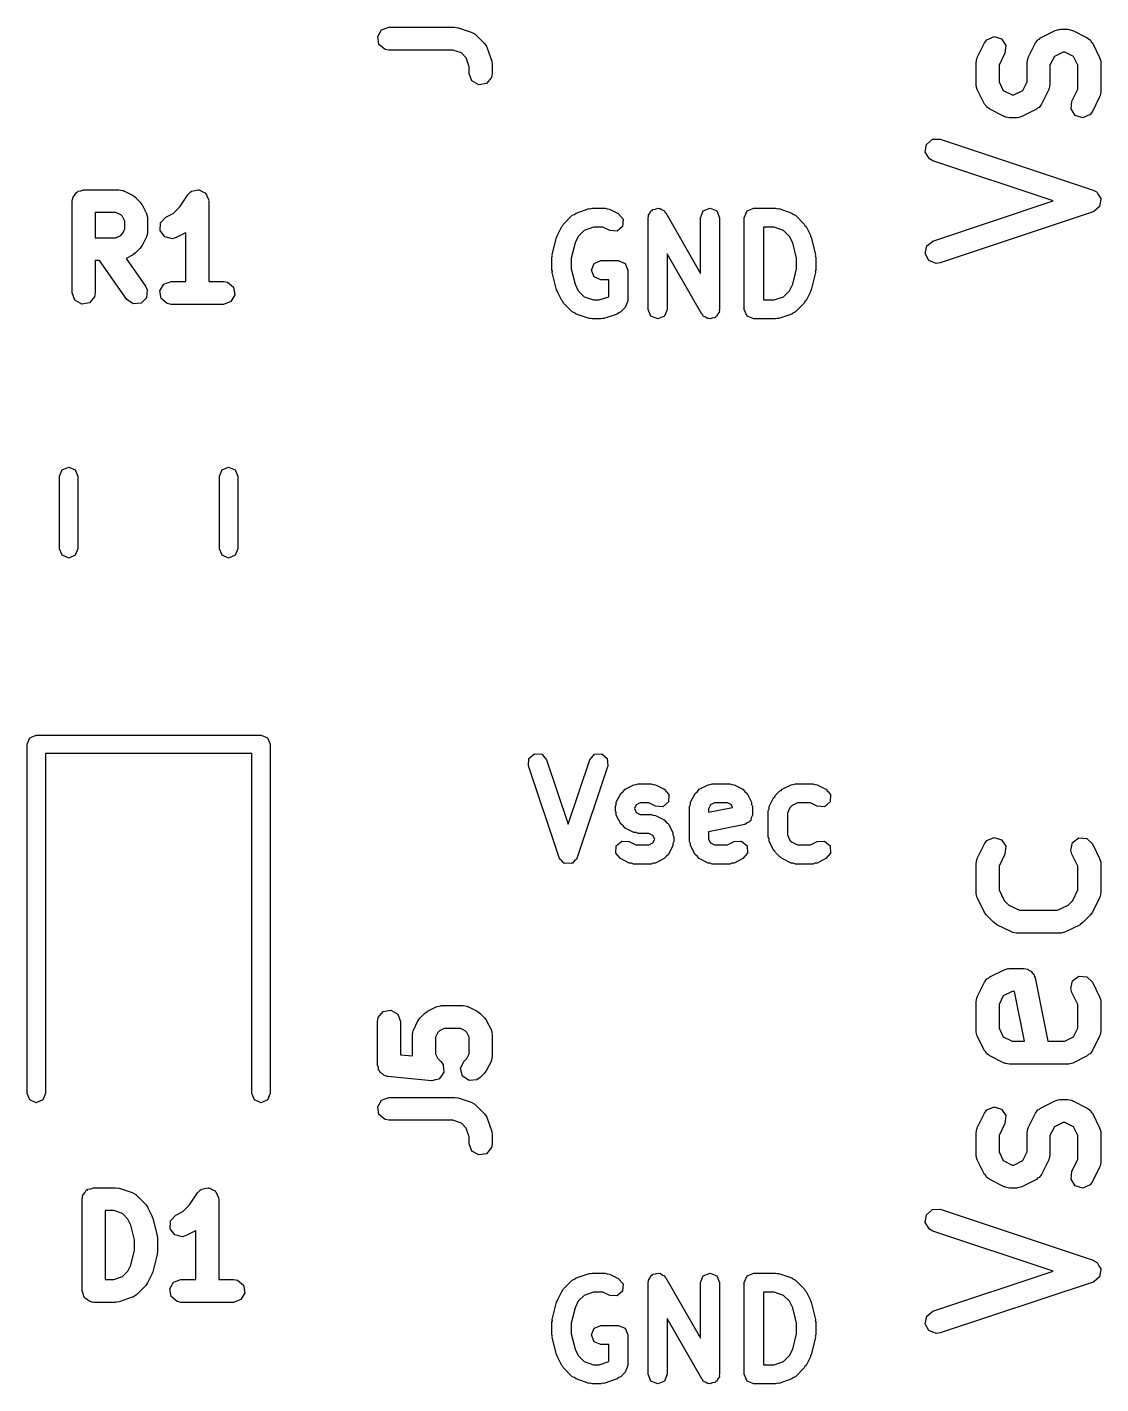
# Model space of a CAD drawing. Extents: x 83.3 to 116.7, y -116.6 to -83.3.
# Drawn here: x 109.7 to 116.73, y -102 to -93.12 of the extents above; entities that cross this region are included whole.
import ezdxf

# ---------------------------------------------------------------- set-up
doc = ezdxf.new("R2010")
doc.units = 0
doc.layers.add('BLACK', color=7, linetype='CONTINUOUS')

msp = doc.modelspace()

# ---------------------------------------------------------------- linework, layer by layer
at = {"layer": 'BLACK', "linetype": 'CONTINUOUS'}
for p, q in [((111.998, -93.187), (112.023, -93.1425)), ((112.023, -93.1425), (112.071, -93.125)), ((112.071, -93.125), (112.5, -93.125)), ((112.5, -93.125), (112.522, -93.1289)), ((112.522, -93.1289), (112.524, -93.1288)), ((112.524, -93.1288), (112.609, -93.1574)), ((112.609, -93.1574), (112.632, -93.1698)), ((112.632, -93.1698), (112.635, -93.1736)), ((112.635, -93.1736), (112.639, -93.1755)), ((112.639, -93.1755), (112.696, -93.2327)), ((116.333, -93.1948), (116.428, -93.1472)), ((116.428, -93.1472), (116.453, -93.1398)), ((116.453, -93.1398), (116.458, -93.1408)), ((116.458, -93.1408), (116.462, -93.1393)), ((116.462, -93.1393), (116.51, -93.1393)), ((116.51, -93.1393), (116.535, -93.1438)), ((116.535, -93.1438), (116.539, -93.1467)), ((116.539, -93.1467), (116.543, -93.1472)), ((116.543, -93.1472), (116.638, -93.1948)), ((112.006, -93.2375), (111.998, -93.187)), ((112.046, -93.2705), (112.006, -93.2375)), ((112.696, -93.2327), (112.711, -93.254)), ((112.711, -93.254), (112.711, -93.2585)), ((112.711, -93.2585), (112.714, -93.262)), ((112.714, -93.262), (112.743, -93.3477)), ((115.919, -93.3236), (115.966, -93.2284)), ((115.966, -93.2284), (115.982, -93.2074)), ((115.982, -93.2074), (116.029, -93.187)), ((116.029, -93.187), (116.078, -93.2017)), ((116.078, -93.2017), (116.106, -93.2445)), ((116.106, -93.2445), (116.1, -93.2954)), ((116.252, -93.3236), (116.3, -93.2284)), ((116.3, -93.2284), (116.315, -93.2074)), ((116.315, -93.2074), (116.325, -93.203)), ((116.325, -93.203), (116.333, -93.1948)), ((116.638, -93.1948), (116.659, -93.2103)), ((116.659, -93.2103), (116.664, -93.2206)), ((116.664, -93.2206), (116.672, -93.2284)), ((116.672, -93.2284), (116.719, -93.3236)), ((112.071, -93.275), (112.046, -93.2705)), ((112.488, -93.275), (112.071, -93.275)), ((112.545, -93.2941), (112.488, -93.275)), ((112.577, -93.3262), (112.545, -93.2941)), ((112.596, -93.3836), (112.577, -93.3262)), ((112.743, -93.3477), (112.746, -93.3699)), ((115.911, -93.3571), (115.915, -93.3315)), ((115.915, -93.3315), (115.918, -93.3281)), ((115.918, -93.3281), (115.919, -93.3236)), ((116.1, -93.2954), (116.061, -93.3748)), ((116.244, -93.3571), (116.249, -93.3315)), ((116.249, -93.3315), (116.251, -93.3281)), ((116.251, -93.3281), (116.252, -93.3236)), ((116.423, -93.3178), (116.394, -93.3748)), ((116.48, -93.2893), (116.423, -93.3178)), ((116.492, -93.2893), (116.48, -93.2893)), ((116.549, -93.3178), (116.492, -93.2893)), ((116.577, -93.3748), (116.549, -93.3178)), ((116.719, -93.3236), (116.727, -93.3486)), ((116.727, -93.3486), (116.726, -93.3529)), ((116.726, -93.3529), (116.727, -93.3571)), ((112.596, -93.4286), (112.596, -93.3836)), ((112.614, -93.4768), (112.596, -93.4286)), ((112.746, -93.4286), (112.742, -93.4542)), ((112.746, -93.3699), (112.746, -93.3714)), ((112.746, -93.3714), (112.746, -93.4286)), ((115.911, -93.5), (115.911, -93.3571)), ((116.061, -93.3748), (116.061, -93.4823)), ((116.244, -93.4823), (116.244, -93.3571)), ((116.394, -93.3748), (116.394, -93.5)), ((116.577, -93.5299), (116.577, -93.3748)), ((116.727, -93.3571), (116.727, -93.5476)), ((112.658, -93.5024), (112.614, -93.4768)), ((112.709, -93.4935), (112.658, -93.5024)), ((112.742, -93.4542), (112.709, -93.4935)), ((115.912, -93.5042), (115.911, -93.5)), ((115.911, -93.5086), (115.912, -93.5042)), ((115.919, -93.5335), (115.911, -93.5086)), ((116.061, -93.4823), (116.089, -93.5393)), ((116.216, -93.5393), (116.244, -93.4823)), ((116.387, -93.5291), (116.386, -93.5335)), ((116.39, -93.5257), (116.387, -93.5291)), ((116.394, -93.5), (116.39, -93.5257)), ((116.538, -93.6093), (116.577, -93.5299)), ((115.966, -93.6288), (115.919, -93.5335)), ((116.089, -93.5393), (116.146, -93.5679)), ((116.146, -93.5679), (116.158, -93.5679)), ((116.158, -93.5679), (116.216, -93.5393)), ((116.386, -93.5335), (116.339, -93.6288)), ((116.532, -93.6603), (116.538, -93.6093)), ((116.719, -93.5812), (116.672, -93.6764)), ((116.72, -93.5767), (116.719, -93.5812)), ((116.723, -93.5733), (116.72, -93.5767)), ((116.727, -93.5476), (116.723, -93.5733)), ((115.974, -93.6365), (115.966, -93.6288)), ((115.979, -93.6468), (115.974, -93.6365)), ((116, -93.6623), (115.979, -93.6468)), ((116.095, -93.7099), (116, -93.6623)), ((116.305, -93.6623), (116.21, -93.7099)), ((116.313, -93.6542), (116.305, -93.6623)), ((116.323, -93.6497), (116.313, -93.6542)), ((116.339, -93.6288), (116.323, -93.6497)), ((116.56, -93.7031), (116.532, -93.6603)), ((116.609, -93.7177), (116.56, -93.7031)), ((116.656, -93.6973), (116.609, -93.7177)), ((116.672, -93.6764), (116.656, -93.6973)), ((116.099, -93.7105), (116.095, -93.7099)), ((116.103, -93.7133), (116.099, -93.7105)), ((116.129, -93.7179), (116.103, -93.7133)), ((116.176, -93.7179), (116.129, -93.7179)), ((116.18, -93.7163), (116.176, -93.7179)), ((116.185, -93.7174), (116.18, -93.7163)), ((116.21, -93.7099), (116.185, -93.7174)), ((115.586, -93.8929), (115.625, -93.8588)), ((115.625, -93.8588), (115.676, -93.8574)), ((115.676, -93.8574), (116.676, -94.1908)), ((115.579, -93.9436), (115.586, -93.8929)), ((115.606, -93.9873), (115.579, -93.9436)), ((115.629, -93.9997), (115.606, -93.9873)), ((116.415, -94.2619), (115.629, -93.9997)), ((110.003, -94.2472), (110.005, -94.2374)), ((110.005, -94.2374), (110.017, -94.2225)), ((110.017, -94.2225), (110.027, -94.2056)), ((110.027, -94.2056), (110.034, -94.2033)), ((110.034, -94.2033), (110.038, -94.1981)), ((110.038, -94.1981), (110.057, -94.1947)), ((110.057, -94.1947), (110.075, -94.1881)), ((110.075, -94.1881), (110.304, -94.1881)), ((110.304, -94.1881), (110.33, -94.1926)), ((110.33, -94.1926), (110.333, -94.1955)), ((110.333, -94.1955), (110.337, -94.196)), ((110.337, -94.196), (110.395, -94.2246)), ((110.395, -94.2246), (110.413, -94.2379)), ((110.413, -94.2379), (110.414, -94.2386)), ((110.414, -94.2386), (110.443, -94.2672)), ((110.703, -94.301), (110.756, -94.2215)), ((110.756, -94.2215), (110.774, -94.2026)), ((110.774, -94.2026), (110.778, -94.2014)), ((110.778, -94.2014), (110.781, -94.1981)), ((110.781, -94.1981), (110.802, -94.1943)), ((110.802, -94.1943), (110.823, -94.1882)), ((110.823, -94.1882), (110.827, -94.19)), ((110.827, -94.19), (110.831, -94.1892)), ((110.831, -94.1892), (110.85, -94.2001)), ((110.85, -94.2001), (110.87, -94.2088)), ((110.87, -94.2088), (110.872, -94.2127)), ((110.872, -94.2127), (110.876, -94.2149)), ((110.876, -94.2149), (110.883, -94.2353)), ((110.883, -94.2353), (110.893, -94.2548)), ((116.676, -94.1908), (116.699, -94.2032)), ((116.699, -94.2032), (116.7, -94.205)), ((116.7, -94.205), (116.702, -94.2058)), ((116.702, -94.2058), (116.713, -94.2267)), ((116.713, -94.2267), (116.726, -94.2469)), ((110, -94.2631), (110.002, -94.2533)), ((110, -94.8631), (110, -94.2631)), ((110.001, -94.25), (110.003, -94.2472)), ((110.002, -94.2533), (110.001, -94.25)), ((110.443, -94.2672), (110.456, -94.2855)), ((110.456, -94.2855), (110.457, -94.2867)), ((110.457, -94.2867), (110.485, -94.3438)), ((110.66, -94.3443), (110.703, -94.301)), ((110.893, -94.2548), (110.892, -94.259)), ((110.892, -94.259), (110.893, -94.2631)), ((110.893, -94.2631), (110.893, -94.7881)), ((113.295, -94.3407), (113.38, -94.3121)), ((113.38, -94.3121), (113.39, -94.3129)), ((113.39, -94.3129), (113.4, -94.3089)), ((113.4, -94.3089), (113.486, -94.3089)), ((113.486, -94.3089), (113.499, -94.3145)), ((113.499, -94.3145), (113.514, -94.3155)), ((113.514, -94.3155), (113.571, -94.3441)), ((113.778, -94.3422), (113.784, -94.3272)), ((113.784, -94.3272), (113.792, -94.3239)), ((113.792, -94.3239), (113.798, -94.3172)), ((113.798, -94.3172), (113.814, -94.3151)), ((113.814, -94.3151), (113.829, -94.3089)), ((113.829, -94.3089), (113.837, -94.3122)), ((113.837, -94.3122), (113.845, -94.3111)), ((113.845, -94.3111), (113.858, -94.321)), ((113.858, -94.321), (113.873, -94.3272)), ((113.873, -94.3272), (113.876, -94.3352)), ((114.109, -94.3714), (114.127, -94.3272)), ((114.127, -94.3272), (114.171, -94.3089)), ((114.171, -94.3089), (114.216, -94.3272)), ((114.216, -94.3272), (114.234, -94.3714)), ((114.395, -94.3714), (114.413, -94.3272)), ((114.413, -94.3272), (114.457, -94.3089)), ((114.457, -94.3089), (114.6, -94.3089)), ((114.6, -94.3089), (114.61, -94.3129)), ((114.61, -94.3129), (114.62, -94.3121)), ((114.62, -94.3121), (114.705, -94.3407)), ((115.629, -94.5241), (116.415, -94.2619)), ((116.698, -94.3159), (116.68, -94.3317)), ((116.716, -94.3012), (116.698, -94.3159)), ((116.717, -94.299), (116.716, -94.3012)), ((116.718, -94.2976), (116.717, -94.299)), ((116.722, -94.2742), (116.718, -94.2976)), ((116.727, -94.2509), (116.722, -94.2742)), ((116.726, -94.2469), (116.726, -94.249)), ((116.726, -94.249), (116.727, -94.2509)), ((110.15, -94.3381), (110.15, -94.5023)), ((110.286, -94.3381), (110.15, -94.3381)), ((110.317, -94.3533), (110.286, -94.3381)), ((110.328, -94.3646), (110.317, -94.3533)), ((110.343, -94.3951), (110.328, -94.3646)), ((110.343, -94.4454), (110.343, -94.3951)), ((110.485, -94.3438), (110.493, -94.3688)), ((110.493, -94.3688), (110.492, -94.3731)), ((110.492, -94.3731), (110.493, -94.3773)), ((110.493, -94.3773), (110.493, -94.4631)), ((110.575, -94.4559), (110.578, -94.4047)), ((110.578, -94.4047), (110.613, -94.3674)), ((110.613, -94.3674), (110.66, -94.3443)), ((113.209, -94.4225), (113.213, -94.4129)), ((113.213, -94.4129), (113.27, -94.3558)), ((113.27, -94.3558), (113.284, -94.3502)), ((113.284, -94.3502), (113.295, -94.3407)), ((113.571, -94.3441), (113.602, -94.3802)), ((113.602, -94.3802), (113.599, -94.428)), ((113.766, -94.3714), (113.769, -94.3635)), ((113.766, -94.9714), (113.766, -94.3714)), ((113.768, -94.355), (113.778, -94.3422)), ((113.769, -94.3635), (113.768, -94.355)), ((113.876, -94.3352), (113.883, -94.3404)), ((113.883, -94.3404), (114.109, -94.7361)), ((114.109, -94.7361), (114.109, -94.3714)), ((114.234, -94.3714), (114.234, -94.9714)), ((114.395, -94.9714), (114.395, -94.3714)), ((114.705, -94.3407), (114.716, -94.3502)), ((114.716, -94.3502), (114.73, -94.3558)), ((114.73, -94.3558), (114.787, -94.4129)), ((114.787, -94.4129), (114.791, -94.4225)), ((116.676, -94.3331), (115.676, -94.6664)), ((116.678, -94.3317), (116.676, -94.3331)), ((116.68, -94.3317), (116.678, -94.3317)), ((110.15, -94.5023), (110.286, -94.5023)), ((110.286, -94.5023), (110.317, -94.4871)), ((110.317, -94.4871), (110.328, -94.4758)), ((110.328, -94.4758), (110.343, -94.4454)), ((110.485, -94.4966), (110.457, -94.5537)), ((110.486, -94.4921), (110.485, -94.4966)), ((110.489, -94.4887), (110.486, -94.4921)), ((110.493, -94.4631), (110.489, -94.4887)), ((110.605, -94.4971), (110.575, -94.4559)), ((110.655, -94.509), (110.605, -94.4971)), ((110.68, -94.5016), (110.655, -94.509)), ((110.737, -94.473), (110.68, -94.5016)), ((110.739, -94.4718), (110.737, -94.473)), ((110.743, -94.4686), (110.739, -94.4718)), ((110.743, -94.7881), (110.743, -94.4686)), ((113.139, -94.6134), (113.168, -94.4991)), ((113.168, -94.4991), (113.172, -94.4934)), ((113.172, -94.4934), (113.173, -94.4863)), ((113.173, -94.4863), (113.201, -94.4292)), ((113.201, -94.4292), (113.209, -94.4225)), ((113.309, -94.4942), (113.288, -94.5361)), ((113.348, -94.4546), (113.309, -94.4942)), ((113.41, -94.4339), (113.348, -94.4546)), ((113.471, -94.4339), (113.41, -94.4339)), ((113.515, -94.4559), (113.471, -94.4339)), ((113.563, -94.4593), (113.515, -94.4559)), ((113.599, -94.428), (113.563, -94.4593)), ((114.52, -94.4339), (114.52, -94.9089)), ((114.59, -94.4339), (114.52, -94.4339)), ((114.652, -94.4546), (114.59, -94.4339)), ((114.691, -94.4942), (114.652, -94.4546)), ((114.712, -94.5361), (114.691, -94.4942)), ((114.791, -94.4225), (114.799, -94.4292)), ((114.799, -94.4292), (114.827, -94.4863)), ((114.827, -94.4863), (114.828, -94.4934)), ((114.828, -94.4934), (114.832, -94.4991)), ((114.832, -94.4991), (114.861, -94.6134)), ((110.443, -94.5732), (110.414, -94.6018)), ((110.457, -94.5537), (110.443, -94.5718)), ((110.443, -94.5718), (110.443, -94.5732)), ((113.288, -94.5361), (113.262, -94.6363)), ((114.737, -94.6363), (114.712, -94.5361)), ((115.578, -94.6062), (115.588, -94.556)), ((115.588, -94.556), (115.629, -94.5241)), ((110.179, -94.6523), (110.15, -94.6523)), ((110.15, -94.6523), (110.15, -94.8631)), ((110.357, -94.9061), (110.179, -94.6523)), ((110.395, -94.6159), (110.352, -94.6373)), ((110.352, -94.6373), (110.48, -94.8201)), ((110.396, -94.6147), (110.395, -94.6159)), ((110.414, -94.6018), (110.396, -94.6147)), ((113.137, -94.6286), (113.141, -94.6212)), ((113.137, -94.7143), (113.137, -94.6286)), ((113.141, -94.6212), (113.139, -94.6134)), ((113.262, -94.6363), (113.262, -94.7066)), ((113.395, -94.7143), (113.413, -94.6701)), ((113.413, -94.6701), (113.457, -94.6518)), ((113.457, -94.6518), (113.571, -94.6518)), ((113.571, -94.6518), (113.616, -94.6701)), ((113.616, -94.6701), (113.634, -94.7143)), ((114.117, -95.0024), (113.891, -94.6068)), ((113.891, -94.6068), (113.891, -94.9714)), ((114.737, -94.7066), (114.737, -94.6363)), ((114.861, -94.6134), (114.859, -94.6212)), ((114.859, -94.6212), (114.862, -94.6286)), ((114.862, -94.6286), (114.862, -94.7143)), ((115.603, -94.6514), (115.578, -94.6062)), ((115.65, -94.6702), (115.603, -94.6514)), ((115.676, -94.6664), (115.65, -94.6702)), ((113.141, -94.7216), (113.137, -94.7143)), ((113.139, -94.7294), (113.141, -94.7216)), ((113.168, -94.8437), (113.139, -94.7294)), ((113.262, -94.7066), (113.288, -94.8068)), ((113.413, -94.7585), (113.395, -94.7143)), ((113.457, -94.7768), (113.413, -94.7585)), ((113.634, -94.7143), (113.634, -94.9143)), ((114.712, -94.8068), (114.737, -94.7066)), ((114.861, -94.7294), (114.832, -94.8437)), ((114.862, -94.7143), (114.859, -94.7216)), ((114.859, -94.7216), (114.861, -94.7294)), ((110.48, -94.8201), (110.491, -94.8437)), ((110.491, -94.8437), (110.486, -94.8948)), ((110.573, -94.85), (110.599, -94.8056)), ((110.582, -94.9006), (110.573, -94.85)), ((110.599, -94.8056), (110.647, -94.7881)), ((110.647, -94.7881), (110.743, -94.7881)), ((110.893, -94.7881), (110.99, -94.7881)), ((110.99, -94.7881), (111.015, -94.7926)), ((111.015, -94.7926), (111.055, -94.8256)), ((111.055, -94.8256), (111.064, -94.8761)), ((113.172, -94.8494), (113.168, -94.8437)), ((113.173, -94.8565), (113.172, -94.8494)), ((113.201, -94.9137), (113.173, -94.8565)), ((113.288, -94.8068), (113.309, -94.8487)), ((113.309, -94.8487), (113.348, -94.8882)), ((113.509, -94.7768), (113.457, -94.7768)), ((113.509, -94.8883), (113.509, -94.7768)), ((114.652, -94.8882), (114.691, -94.8487)), ((114.691, -94.8487), (114.712, -94.8068)), ((114.827, -94.8565), (114.799, -94.9137)), ((114.828, -94.8494), (114.827, -94.8565)), ((114.832, -94.8437), (114.828, -94.8494)), ((110.018, -94.9113), (110, -94.8631)), ((110.062, -94.9369), (110.018, -94.9113)), ((110.113, -94.928), (110.062, -94.9369)), ((110.146, -94.8887), (110.113, -94.928)), ((110.15, -94.8631), (110.146, -94.8887)), ((110.399, -94.9355), (110.357, -94.9061)), ((110.45, -94.931), (110.399, -94.9355)), ((110.486, -94.8948), (110.45, -94.931)), ((110.621, -94.9335), (110.582, -94.9006)), ((110.647, -94.9381), (110.621, -94.9335)), ((110.99, -94.9381), (110.647, -94.9381)), ((111.038, -94.9205), (110.99, -94.9381)), ((111.064, -94.8761), (111.038, -94.9205)), ((113.209, -94.9204), (113.201, -94.9137)), ((113.213, -94.9299), (113.209, -94.9204)), ((113.27, -94.9871), (113.213, -94.9299)), ((113.348, -94.8882), (113.41, -94.9089)), ((113.41, -94.9089), (113.447, -94.9089)), ((113.447, -94.9089), (113.509, -94.8883)), ((113.629, -94.9252), (113.616, -94.9585)), ((113.634, -94.9143), (113.629, -94.9252)), ((114.52, -94.9089), (114.59, -94.9089)), ((114.59, -94.9089), (114.652, -94.8882)), ((114.787, -94.9299), (114.73, -94.9871)), ((114.791, -94.9204), (114.787, -94.9299)), ((114.799, -94.9137), (114.791, -94.9204)), ((113.284, -94.9926), (113.27, -94.9871)), ((113.295, -95.0022), (113.284, -94.9926)), ((113.38, -95.0307), (113.295, -95.0022)), ((113.39, -95.03), (113.38, -95.0307)), ((113.4, -95.0339), (113.39, -95.03)), ((113.457, -95.0339), (113.4, -95.0339)), ((113.467, -95.03), (113.457, -95.0339)), ((113.477, -95.0307), (113.467, -95.03)), ((113.563, -95.0022), (113.477, -95.0307)), ((113.574, -94.9926), (113.563, -95.0022)), ((113.587, -94.987), (113.574, -94.9926)), ((113.616, -94.9585), (113.587, -94.987)), ((113.784, -95.0156), (113.766, -94.9714)), ((113.829, -95.0339), (113.784, -95.0156)), ((113.873, -95.0156), (113.829, -95.0339)), ((113.891, -94.9714), (113.873, -95.0156)), ((114.124, -95.0077), (114.117, -95.0024)), ((114.127, -95.0156), (114.124, -95.0077)), ((114.142, -95.0218), (114.127, -95.0156)), ((114.155, -95.0317), (114.142, -95.0218)), ((114.163, -95.0306), (114.155, -95.0317)), ((114.171, -95.0339), (114.163, -95.0306)), ((114.186, -95.0277), (114.171, -95.0339)), ((114.202, -95.0257), (114.186, -95.0277)), ((114.208, -95.0189), (114.202, -95.0257)), ((114.216, -95.0156), (114.208, -95.0189)), ((114.222, -95.0007), (114.216, -95.0156)), ((114.232, -94.9879), (114.222, -95.0007)), ((114.234, -94.9714), (114.231, -94.9794)), ((114.231, -94.9794), (114.232, -94.9879)), ((114.413, -95.0156), (114.395, -94.9714)), ((114.457, -95.0339), (114.413, -95.0156)), ((114.6, -95.0339), (114.457, -95.0339)), ((114.61, -95.03), (114.6, -95.0339)), ((114.62, -95.0307), (114.61, -95.03)), ((114.705, -95.0022), (114.62, -95.0307)), ((114.716, -94.9926), (114.705, -95.0022)), ((114.73, -94.9871), (114.716, -94.9926)), ((109.935, -96.0203), (109.977, -96.0027)), ((109.977, -96.0027), (110.02, -96.0203)), ((110.98, -96.0203), (111.022, -96.0027)), ((111.022, -96.0027), (111.065, -96.0203)), ((109.917, -96.0627), (109.935, -96.0203)), ((109.917, -96.5373), (109.917, -96.0627)), ((110.02, -96.0203), (110.037, -96.0627)), ((110.037, -96.0627), (110.037, -96.5373)), ((110.962, -96.0627), (110.98, -96.0203)), ((110.962, -96.5373), (110.962, -96.0627)), ((111.065, -96.0203), (111.082, -96.0627)), ((111.082, -96.0627), (111.082, -96.5373)), ((109.935, -96.5797), (109.917, -96.5373)), ((110.037, -96.5373), (110.02, -96.5797)), ((110.98, -96.5797), (110.962, -96.5373)), ((111.082, -96.5373), (111.065, -96.5797)), ((109.977, -96.5973), (109.935, -96.5797)), ((110.02, -96.5797), (109.977, -96.5973)), ((111.022, -96.5973), (110.98, -96.5797)), ((111.065, -96.5797), (111.022, -96.5973)), ((109.705, -97.815), (109.723, -97.7726)), ((109.723, -97.7726), (109.765, -97.755)), ((109.765, -97.755), (111.235, -97.755)), ((111.235, -97.755), (111.277, -97.7726)), ((111.277, -97.7726), (111.295, -97.815)), ((109.705, -100.1), (109.705, -97.815)), ((111.175, -97.875), (109.825, -97.875)), ((109.825, -97.875), (109.825, -100.1)), ((111.175, -100.1), (111.175, -97.875)), ((111.295, -97.815), (111.295, -100.1)), ((112.987, -97.9085), (113.023, -97.8771)), ((113.023, -97.8771), (113.071, -97.8805)), ((113.415, -97.8805), (113.463, -97.8771)), ((113.463, -97.8771), (113.499, -97.9085)), ((112.984, -97.9562), (112.987, -97.9085)), ((113.184, -98.5562), (112.984, -97.9562)), ((113.071, -97.8805), (113.102, -97.9167)), ((113.102, -97.9167), (113.243, -98.3388)), ((113.243, -98.3388), (113.384, -97.9167)), ((113.502, -97.9562), (113.302, -98.5562)), ((113.384, -97.9167), (113.415, -97.8805)), ((113.499, -97.9085), (113.502, -97.9562)), ((113.558, -98.1942), (113.587, -98.137)), ((113.587, -98.137), (113.602, -98.1241)), ((113.602, -98.1241), (113.615, -98.1091)), ((113.615, -98.1091), (113.672, -98.0805)), ((113.672, -98.0805), (113.687, -98.0795)), ((113.687, -98.0795), (113.7, -98.0739)), ((113.7, -98.0739), (113.786, -98.0739)), ((113.786, -98.0739), (113.799, -98.0795)), ((113.799, -98.0795), (113.814, -98.0805)), ((113.814, -98.0805), (113.871, -98.1091)), ((113.871, -98.1091), (113.902, -98.1452)), ((113.902, -98.1452), (113.899, -98.193)), ((114.044, -98.1942), (114.073, -98.137)), ((114.073, -98.137), (114.088, -98.1241)), ((114.088, -98.1241), (114.101, -98.1091)), ((114.101, -98.1091), (114.158, -98.0805)), ((114.158, -98.0805), (114.172, -98.0795)), ((114.172, -98.0795), (114.186, -98.0739)), ((114.186, -98.0739), (114.3, -98.0739)), ((114.3, -98.0739), (114.313, -98.0795)), ((114.313, -98.0795), (114.328, -98.0805)), ((114.328, -98.0805), (114.385, -98.1091)), ((114.385, -98.1091), (114.398, -98.1241)), ((114.398, -98.1241), (114.413, -98.137)), ((114.413, -98.137), (114.442, -98.1942)), ((114.599, -98.1494), (114.627, -98.1208)), ((114.627, -98.1208), (114.637, -98.1169)), ((114.637, -98.1169), (114.643, -98.1091)), ((114.643, -98.1091), (114.701, -98.0805)), ((114.701, -98.0805), (114.715, -98.0795)), ((114.715, -98.0795), (114.729, -98.0739)), ((114.729, -98.0739), (114.843, -98.0739)), ((114.843, -98.0739), (114.856, -98.0795)), ((114.856, -98.0795), (114.871, -98.0805)), ((114.871, -98.0805), (114.928, -98.1091)), ((114.928, -98.1091), (114.959, -98.1452)), ((114.959, -98.1452), (114.956, -98.193)), ((113.552, -98.2221), (113.557, -98.2087)), ((113.552, -98.2507), (113.552, -98.2221)), ((113.557, -98.2087), (113.558, -98.1942)), ((113.689, -98.2116), (113.677, -98.2364)), ((113.715, -98.1989), (113.689, -98.2116)), ((113.771, -98.1989), (113.715, -98.1989)), ((113.815, -98.2209), (113.771, -98.1989)), ((113.863, -98.2243), (113.815, -98.2209)), ((113.899, -98.193), (113.863, -98.2243)), ((114.037, -98.2221), (114.043, -98.2087)), ((114.037, -98.4507), (114.037, -98.2221)), ((114.043, -98.2087), (114.044, -98.1942)), ((114.175, -98.2116), (114.162, -98.2369)), ((114.162, -98.2602), (114.319, -98.2289)), ((114.2, -98.1989), (114.175, -98.2116)), ((114.285, -98.1989), (114.2, -98.1989)), ((114.311, -98.2116), (114.285, -98.1989)), ((114.319, -98.2289), (114.311, -98.2116)), ((114.442, -98.1942), (114.443, -98.2087)), ((114.443, -98.2087), (114.448, -98.2221)), ((114.448, -98.2221), (114.448, -98.2793)), ((114.557, -98.2373), (114.558, -98.2228)), ((114.558, -98.2228), (114.587, -98.1656)), ((114.587, -98.1656), (114.595, -98.1589)), ((114.595, -98.1589), (114.599, -98.1494)), ((114.694, -98.2306), (114.677, -98.2655)), ((114.708, -98.2164), (114.694, -98.2306)), ((114.743, -98.1989), (114.708, -98.2164)), ((114.828, -98.1989), (114.743, -98.1989)), ((114.872, -98.2209), (114.828, -98.1989)), ((114.92, -98.2243), (114.872, -98.2209)), ((114.956, -98.193), (114.92, -98.2243)), ((113.557, -98.2642), (113.552, -98.2507)), ((113.558, -98.2787), (113.557, -98.2642)), ((113.587, -98.3358), (113.558, -98.2787)), ((113.677, -98.2364), (113.689, -98.2613)), ((113.689, -98.2613), (113.715, -98.2739)), ((113.715, -98.2739), (113.786, -98.2739)), ((113.786, -98.2739), (113.799, -98.2795)), ((113.799, -98.2795), (113.814, -98.2805)), ((113.814, -98.2805), (113.871, -98.3091)), ((113.871, -98.3091), (113.884, -98.3241)), ((114.162, -98.2369), (114.162, -98.2602)), ((114.43, -98.3235), (114.413, -98.3304)), ((114.432, -98.3175), (114.43, -98.3235)), ((114.438, -98.314), (114.432, -98.3175)), ((114.441, -98.2961), (114.438, -98.314)), ((114.448, -98.2793), (114.441, -98.2961)), ((114.552, -98.2507), (114.557, -98.2373)), ((114.552, -98.4221), (114.552, -98.2507)), ((114.677, -98.2655), (114.677, -98.4074)), ((113.602, -98.3488), (113.587, -98.3358)), ((113.615, -98.3638), (113.602, -98.3488)), ((113.672, -98.3923), (113.615, -98.3638)), ((113.687, -98.3934), (113.672, -98.3923)), ((113.7, -98.3989), (113.687, -98.3934)), ((113.771, -98.3989), (113.7, -98.3989)), ((113.796, -98.4116), (113.771, -98.3989)), ((113.809, -98.4364), (113.796, -98.4116)), ((113.884, -98.3241), (113.899, -98.337)), ((113.899, -98.337), (113.927, -98.3942)), ((113.927, -98.3942), (113.928, -98.4087)), ((113.928, -98.4087), (113.934, -98.4221)), ((114.398, -98.3406), (114.162, -98.3877)), ((114.162, -98.3877), (114.162, -98.436)), ((114.413, -98.3304), (114.398, -98.3406)), ((114.677, -98.4074), (114.694, -98.4423)), ((113.555, -98.5276), (113.558, -98.4799)), ((113.558, -98.4799), (113.595, -98.4486)), ((113.595, -98.4486), (113.642, -98.452)), ((113.642, -98.452), (113.686, -98.4739)), ((113.686, -98.4739), (113.771, -98.4739)), ((113.771, -98.4739), (113.796, -98.4613)), ((113.796, -98.4613), (113.809, -98.4364)), ((113.927, -98.4787), (113.899, -98.5358)), ((113.928, -98.4642), (113.927, -98.4787)), ((113.934, -98.4507), (113.928, -98.4642)), ((113.934, -98.4221), (113.934, -98.4507)), ((114.043, -98.4642), (114.037, -98.4507)), ((114.044, -98.4787), (114.043, -98.4642)), ((114.073, -98.5358), (114.044, -98.4787)), ((114.162, -98.436), (114.175, -98.4613)), ((114.175, -98.4613), (114.2, -98.4739)), ((114.2, -98.4739), (114.285, -98.4739)), ((114.285, -98.4739), (114.329, -98.452)), ((114.329, -98.452), (114.377, -98.4486)), ((114.377, -98.4486), (114.413, -98.4799)), ((114.413, -98.4799), (114.416, -98.5276)), ((114.557, -98.4356), (114.552, -98.4221)), ((114.558, -98.4501), (114.557, -98.4356)), ((114.587, -98.5072), (114.558, -98.4501)), ((114.694, -98.4423), (114.708, -98.4565)), ((114.708, -98.4565), (114.743, -98.4739)), ((114.743, -98.4739), (114.828, -98.4739)), ((114.828, -98.4739), (114.872, -98.452)), ((114.872, -98.452), (114.92, -98.4486)), ((114.92, -98.4486), (114.956, -98.4799)), ((114.956, -98.4799), (114.959, -98.5276)), ((115.919, -98.5617), (115.966, -98.4665)), ((115.966, -98.4665), (115.982, -98.4455)), ((115.982, -98.4455), (116.029, -98.4251)), ((116.029, -98.4251), (116.078, -98.4398)), ((116.078, -98.4398), (116.106, -98.4826)), ((116.106, -98.4826), (116.1, -98.5335)), ((116.53, -98.5086), (116.542, -98.4587)), ((116.542, -98.4587), (116.583, -98.4281)), ((116.583, -98.4281), (116.635, -98.4312)), ((116.635, -98.4312), (116.672, -98.4665)), ((116.672, -98.4665), (116.719, -98.5617)), ((113.187, -98.5597), (113.184, -98.5562)), ((113.187, -98.5644), (113.187, -98.5597)), ((113.202, -98.5774), (113.187, -98.5644)), ((113.215, -98.5923), (113.202, -98.5774)), ((113.284, -98.5774), (113.271, -98.5923)), ((113.299, -98.5644), (113.284, -98.5774)), ((113.302, -98.5562), (113.299, -98.5597)), ((113.299, -98.5597), (113.299, -98.5644)), ((113.586, -98.5638), (113.555, -98.5276)), ((113.643, -98.5923), (113.586, -98.5638)), ((113.871, -98.5638), (113.814, -98.5923)), ((113.884, -98.5488), (113.871, -98.5638)), ((113.899, -98.5358), (113.884, -98.5488)), ((114.088, -98.5488), (114.073, -98.5358)), ((114.101, -98.5638), (114.088, -98.5488)), ((114.158, -98.5923), (114.101, -98.5638)), ((114.385, -98.5638), (114.328, -98.5923)), ((114.416, -98.5276), (114.385, -98.5638)), ((114.595, -98.514), (114.587, -98.5072)), ((114.599, -98.5235), (114.595, -98.514)), ((114.627, -98.552), (114.599, -98.5235)), ((114.637, -98.556), (114.627, -98.552)), ((114.643, -98.5638), (114.637, -98.556)), ((114.701, -98.5923), (114.643, -98.5638)), ((114.928, -98.5638), (114.871, -98.5923)), ((114.959, -98.5276), (114.928, -98.5638)), ((115.911, -98.5952), (115.915, -98.5696)), ((115.915, -98.5696), (115.918, -98.5662)), ((115.918, -98.5662), (115.919, -98.5617)), ((116.1, -98.5335), (116.061, -98.6129)), ((116.538, -98.5335), (116.53, -98.5086)), ((116.577, -98.6129), (116.538, -98.5335)), ((116.719, -98.5617), (116.727, -98.5867)), ((116.727, -98.5867), (116.726, -98.591)), ((113.22, -98.5927), (113.215, -98.5923)), ((113.223, -98.5957), (113.22, -98.5927)), ((113.243, -98.5943), (113.223, -98.5957)), ((113.263, -98.5957), (113.243, -98.5943)), ((113.266, -98.5927), (113.263, -98.5957)), ((113.271, -98.5923), (113.266, -98.5927)), ((113.658, -98.5934), (113.643, -98.5923)), ((113.671, -98.5989), (113.658, -98.5934)), ((113.786, -98.5989), (113.671, -98.5989)), ((113.799, -98.5934), (113.786, -98.5989)), ((113.814, -98.5923), (113.799, -98.5934)), ((114.172, -98.5934), (114.158, -98.5923)), ((114.186, -98.5989), (114.172, -98.5934)), ((114.3, -98.5989), (114.186, -98.5989)), ((114.313, -98.5934), (114.3, -98.5989)), ((114.328, -98.5923), (114.313, -98.5934)), ((114.715, -98.5934), (114.701, -98.5923)), ((114.729, -98.5989), (114.715, -98.5934)), ((114.843, -98.5989), (114.729, -98.5989)), ((114.856, -98.5934), (114.843, -98.5989)), ((114.871, -98.5923), (114.856, -98.5934)), ((115.911, -98.7857), (115.911, -98.5952)), ((116.061, -98.6129), (116.061, -98.768)), ((116.577, -98.768), (116.577, -98.6129)), ((116.726, -98.591), (116.727, -98.5952)), ((116.727, -98.5952), (116.727, -98.7857)), ((115.912, -98.7899), (115.911, -98.7857)), ((115.911, -98.7943), (115.912, -98.7899)), ((115.919, -98.8193), (115.911, -98.7943)), ((115.966, -98.9145), (115.919, -98.8193)), ((116.061, -98.768), (116.095, -98.8365)), ((116.095, -98.8365), (116.125, -98.8669)), ((116.513, -98.8669), (116.543, -98.8365)), ((116.543, -98.8365), (116.577, -98.768)), ((116.719, -98.8193), (116.672, -98.9145)), ((116.72, -98.8148), (116.719, -98.8193)), ((116.723, -98.8114), (116.72, -98.8148)), ((116.727, -98.7857), (116.723, -98.8114)), ((115.967, -98.9156), (115.966, -98.9145)), ((115.98, -98.934), (115.967, -98.9156)), ((116.028, -98.9816), (115.98, -98.934)), ((116.125, -98.8669), (116.194, -98.9012)), ((116.194, -98.9012), (116.444, -98.9012)), ((116.444, -98.9012), (116.513, -98.8669)), ((116.658, -98.934), (116.61, -98.9816)), ((116.672, -98.9145), (116.658, -98.9325)), ((116.658, -98.9325), (116.658, -98.934)), ((116.029, -98.9823), (116.028, -98.9816)), ((116.047, -98.9957), (116.029, -98.9823)), ((116.143, -99.0433), (116.047, -98.9957)), ((116.591, -98.9957), (116.495, -99.0433)), ((116.592, -98.9945), (116.591, -98.9957)), ((116.61, -98.9816), (116.592, -98.9945)), ((116.147, -99.0438), (116.143, -99.0433)), ((116.151, -99.0467), (116.147, -99.0438)), ((116.176, -99.0512), (116.151, -99.0467)), ((116.462, -99.0512), (116.176, -99.0512)), ((116.466, -99.0497), (116.462, -99.0512)), ((116.47, -99.0507), (116.466, -99.0497)), ((116.495, -99.0433), (116.47, -99.0507)), ((116, -99.3377), (116.095, -99.2901)), ((116.095, -99.2901), (116.12, -99.2826)), ((116.12, -99.2826), (116.124, -99.2837)), ((116.124, -99.2837), (116.129, -99.2821)), ((116.129, -99.2821), (116.224, -99.2821)), ((116.224, -99.2821), (116.249, -99.2867)), ((116.249, -99.2867), (116.259, -99.2946)), ((116.259, -99.2946), (116.271, -99.2986)), ((116.271, -99.2986), (116.278, -99.3106)), ((115.919, -99.4665), (115.966, -99.3712)), ((115.966, -99.3712), (115.982, -99.3503)), ((115.982, -99.3503), (115.992, -99.3458)), ((115.992, -99.3458), (116, -99.3377)), ((116.278, -99.3106), (116.289, -99.3196)), ((116.289, -99.3196), (116.291, -99.3318)), ((116.291, -99.3318), (116.297, -99.3424)), ((116.297, -99.3424), (116.381, -99.7583)), ((116.53, -99.4133), (116.542, -99.3634)), ((116.542, -99.3634), (116.583, -99.3329)), ((116.583, -99.3329), (116.635, -99.3359)), ((116.635, -99.3359), (116.672, -99.3712)), ((116.672, -99.3712), (116.719, -99.4665)), ((115.911, -99.5), (115.915, -99.4743)), ((115.915, -99.4743), (115.918, -99.4709)), ((115.918, -99.4709), (115.919, -99.4665)), ((116.089, -99.4607), (116.061, -99.5177)), ((116.146, -99.4321), (116.089, -99.4607)), ((116.162, -99.4321), (116.146, -99.4321)), ((116.228, -99.7583), (116.162, -99.4321)), ((116.538, -99.4383), (116.53, -99.4133)), ((116.577, -99.5177), (116.538, -99.4383)), ((116.719, -99.4665), (116.727, -99.4914)), ((112.001, -99.6029), (112.034, -99.5636)), ((112.034, -99.5636), (112.084, -99.5547)), ((112.084, -99.5547), (112.129, -99.5804)), ((112.304, -99.5755), (112.322, -99.5627)), ((112.322, -99.5627), (112.324, -99.5615)), ((112.324, -99.5615), (112.381, -99.5329)), ((112.381, -99.5329), (112.406, -99.5255)), ((112.406, -99.5255), (112.41, -99.5265)), ((112.41, -99.5265), (112.414, -99.525)), ((112.414, -99.525), (112.557, -99.525)), ((112.557, -99.525), (112.583, -99.5295)), ((112.583, -99.5295), (112.586, -99.5324)), ((112.586, -99.5324), (112.591, -99.5329)), ((112.591, -99.5329), (112.648, -99.5615)), ((112.648, -99.5615), (112.666, -99.5748)), ((115.911, -99.6905), (115.911, -99.5)), ((116.061, -99.5177), (116.061, -99.6728)), ((116.577, -99.6728), (116.577, -99.5177)), ((116.727, -99.4914), (116.726, -99.4958)), ((116.726, -99.4958), (116.727, -99.5)), ((116.727, -99.5), (116.727, -99.6905)), ((111.996, -99.6286), (112.001, -99.6029)), ((111.996, -99.9143), (111.996, -99.6286)), ((112.129, -99.5804), (112.146, -99.6286)), ((112.146, -99.6286), (112.146, -99.8464)), ((112.233, -99.6807), (112.261, -99.6236)), ((112.261, -99.6236), (112.275, -99.6056)), ((112.275, -99.6056), (112.276, -99.6041)), ((112.276, -99.6041), (112.304, -99.5755)), ((112.666, -99.5748), (112.667, -99.5755)), ((112.667, -99.5755), (112.696, -99.6041)), ((112.696, -99.6041), (112.709, -99.6225)), ((112.709, -99.6225), (112.71, -99.6236)), ((112.71, -99.6236), (112.739, -99.6807)), ((112.225, -99.7143), (112.23, -99.6886)), ((112.225, -99.8543), (112.225, -99.7143)), ((112.23, -99.6886), (112.232, -99.6852)), ((112.232, -99.6852), (112.233, -99.6807)), ((112.39, -99.7016), (112.375, -99.732)), ((112.375, -99.732), (112.375, -99.8394)), ((112.402, -99.6902), (112.39, -99.7016)), ((112.432, -99.675), (112.402, -99.6902)), ((112.539, -99.675), (112.432, -99.675)), ((112.57, -99.6902), (112.539, -99.675)), ((112.581, -99.7016), (112.57, -99.6902)), ((112.596, -99.732), (112.581, -99.7016)), ((112.596, -99.8394), (112.596, -99.732)), ((112.739, -99.6807), (112.746, -99.7057)), ((112.746, -99.7057), (112.745, -99.7101)), ((112.745, -99.7101), (112.746, -99.7143)), ((112.746, -99.7143), (112.746, -99.8571)), ((115.912, -99.6947), (115.911, -99.6905)), ((115.911, -99.699), (115.912, -99.6947)), ((115.919, -99.724), (115.911, -99.699)), ((115.966, -99.8193), (115.919, -99.724)), ((116.061, -99.6728), (116.089, -99.7298)), ((116.089, -99.7298), (116.146, -99.7583)), ((116.492, -99.7583), (116.549, -99.7298)), ((116.549, -99.7298), (116.577, -99.6728)), ((116.719, -99.724), (116.672, -99.8193)), ((116.72, -99.7196), (116.719, -99.724)), ((116.723, -99.7161), (116.72, -99.7196)), ((116.727, -99.6905), (116.723, -99.7161)), ((115.974, -99.827), (115.966, -99.8193)), ((115.979, -99.8373), (115.974, -99.827)), ((116.146, -99.7583), (116.228, -99.7583)), ((116.381, -99.7583), (116.492, -99.7583)), ((116.672, -99.8193), (116.656, -99.8402)), ((112.002, -99.9293), (111.996, -99.9143)), ((112.146, -99.8464), (112.225, -99.8543)), ((112.375, -99.8394), (112.39, -99.8699)), ((112.39, -99.8699), (112.41, -99.8898)), ((112.41, -99.8898), (112.425, -99.9112)), ((112.425, -99.9112), (112.425, -99.9117)), ((112.425, -99.9117), (112.426, -99.912)), ((112.426, -99.912), (112.427, -99.9371)), ((112.54, -99.9363), (112.561, -99.8898)), ((112.561, -99.8898), (112.581, -99.8699)), ((112.581, -99.8699), (112.596, -99.8394)), ((112.739, -99.8907), (112.71, -99.9478)), ((112.742, -99.8828), (112.739, -99.8862)), ((112.739, -99.8862), (112.739, -99.8907)), ((112.746, -99.8571), (112.742, -99.8828)), ((116, -99.8528), (115.979, -99.8373)), ((116.095, -99.9004), (116, -99.8528)), ((116.099, -99.9009), (116.095, -99.9004)), ((116.103, -99.9038), (116.099, -99.9009)), ((116.129, -99.9083), (116.103, -99.9038)), ((116.51, -99.9083), (116.129, -99.9083)), ((116.514, -99.9068), (116.51, -99.9083)), ((116.518, -99.9078), (116.514, -99.9068)), ((116.543, -99.9004), (116.518, -99.9078)), ((116.638, -99.8528), (116.543, -99.9004)), ((116.646, -99.8446), (116.638, -99.8528)), ((116.656, -99.8402), (116.646, -99.8446)), ((112.003, -99.9451), (112.002, -99.9293)), ((112.01, -99.9526), (112.003, -99.9451)), ((112.014, -99.9625), (112.01, -99.9526)), ((112.028, -99.9705), (112.014, -99.9625)), ((112.039, -99.9819), (112.028, -99.9705)), ((112.056, -99.9866), (112.039, -99.9819)), ((112.058, -99.9881), (112.056, -99.9866)), ((112.06, -99.9878), (112.058, -99.9881)), ((112.064, -99.9889), (112.06, -99.9878)), ((112.35, -100.017), (112.064, -99.9889)), ((112.399, -100.005), (112.375, -100.011)), ((112.4, -100.004), (112.399, -100.005)), ((112.415, -99.9836), (112.4, -100.004)), ((112.4, -100.004), (112.4, -100.004)), ((112.429, -99.9632), (112.415, -99.9836)), ((112.427, -99.9371), (112.43, -99.9623)), ((112.43, -99.9623), (112.429, -99.9627)), ((112.429, -99.9627), (112.429, -99.9632)), ((112.553, -99.9859), (112.54, -99.9363)), ((112.595, -100.015), (112.553, -99.9859)), ((112.667, -99.9959), (112.646, -100.011)), ((112.696, -99.9673), (112.667, -99.9959)), ((112.697, -99.9658), (112.696, -99.9673)), ((112.71, -99.9478), (112.697, -99.9658)), ((112.351, -100.018), (112.35, -100.017)), ((112.35, -100.017), (112.35, -100.017)), ((112.375, -100.011), (112.351, -100.018)), ((112.646, -100.011), (112.595, -100.015)), ((109.723, -100.142), (109.705, -100.1)), ((109.765, -100.16), (109.723, -100.142)), ((109.807, -100.142), (109.765, -100.16)), ((109.825, -100.1), (109.807, -100.142)), ((111.193, -100.142), (111.175, -100.1)), ((111.235, -100.16), (111.193, -100.142)), ((111.277, -100.142), (111.235, -100.16)), ((111.295, -100.1), (111.277, -100.142)), ((111.998, -100.187), (112.023, -100.143)), ((112.006, -100.237), (111.998, -100.187)), ((112.023, -100.143), (112.071, -100.125)), ((112.071, -100.125), (112.5, -100.125)), ((112.5, -100.125), (112.522, -100.129)), ((112.522, -100.129), (112.524, -100.129)), ((112.524, -100.129), (112.609, -100.157)), ((112.609, -100.157), (112.632, -100.17)), ((112.632, -100.17), (112.635, -100.174)), ((112.635, -100.174), (112.639, -100.176)), ((112.639, -100.176), (112.696, -100.233)), ((115.982, -100.207), (116.029, -100.187)), ((116.029, -100.187), (116.078, -100.202)), ((116.333, -100.195), (116.428, -100.147)), ((116.428, -100.147), (116.453, -100.14)), ((116.453, -100.14), (116.458, -100.141)), ((116.458, -100.141), (116.462, -100.139)), ((116.462, -100.139), (116.51, -100.139)), ((116.51, -100.139), (116.535, -100.144)), ((116.535, -100.144), (116.539, -100.147)), ((116.539, -100.147), (116.543, -100.147)), ((116.543, -100.147), (116.638, -100.195)), ((112.046, -100.27), (112.006, -100.237)), ((112.071, -100.275), (112.046, -100.27)), ((112.488, -100.275), (112.071, -100.275)), ((112.545, -100.294), (112.488, -100.275)), ((112.696, -100.233), (112.711, -100.254)), ((112.711, -100.254), (112.711, -100.258)), ((112.711, -100.258), (112.714, -100.262)), ((112.714, -100.262), (112.743, -100.348)), ((115.919, -100.324), (115.966, -100.228)), ((115.966, -100.228), (115.982, -100.207)), ((116.078, -100.202), (116.106, -100.244)), ((116.106, -100.244), (116.1, -100.295)), ((116.252, -100.324), (116.3, -100.228)), ((116.3, -100.228), (116.315, -100.207)), ((116.315, -100.207), (116.325, -100.203)), ((116.325, -100.203), (116.333, -100.195)), ((116.638, -100.195), (116.659, -100.21)), ((116.659, -100.21), (116.664, -100.221)), ((116.664, -100.221), (116.672, -100.228)), ((116.672, -100.228), (116.719, -100.324)), ((112.577, -100.326), (112.545, -100.294)), ((112.596, -100.384), (112.577, -100.326)), ((112.743, -100.348), (112.746, -100.37)), ((115.911, -100.357), (115.915, -100.331)), ((115.911, -100.5), (115.911, -100.357)), ((115.915, -100.331), (115.918, -100.328)), ((115.918, -100.328), (115.919, -100.324)), ((116.1, -100.295), (116.061, -100.375)), ((116.244, -100.357), (116.249, -100.331)), ((116.244, -100.482), (116.244, -100.357)), ((116.249, -100.331), (116.251, -100.328)), ((116.251, -100.328), (116.252, -100.324)), ((116.423, -100.318), (116.394, -100.375)), ((116.48, -100.289), (116.423, -100.318)), ((116.492, -100.289), (116.48, -100.289)), ((116.549, -100.318), (116.492, -100.289)), ((116.577, -100.375), (116.549, -100.318)), ((116.719, -100.324), (116.727, -100.349)), ((116.727, -100.349), (116.726, -100.353)), ((116.726, -100.353), (116.727, -100.357)), ((116.727, -100.357), (116.727, -100.548)), ((112.596, -100.429), (112.596, -100.384)), ((112.614, -100.477), (112.596, -100.429)), ((112.746, -100.429), (112.742, -100.454)), ((112.746, -100.37), (112.746, -100.371)), ((112.746, -100.371), (112.746, -100.429)), ((116.061, -100.375), (116.061, -100.482)), ((116.394, -100.375), (116.394, -100.5)), ((116.577, -100.53), (116.577, -100.375)), ((112.658, -100.502), (112.614, -100.477)), ((112.709, -100.494), (112.658, -100.502)), ((112.742, -100.454), (112.709, -100.494)), ((115.912, -100.504), (115.911, -100.5)), ((115.911, -100.509), (115.912, -100.504)), ((115.919, -100.534), (115.911, -100.509)), ((115.966, -100.629), (115.919, -100.534)), ((116.061, -100.482), (116.089, -100.539)), ((116.089, -100.539), (116.146, -100.568)), ((116.158, -100.568), (116.216, -100.539)), ((116.216, -100.539), (116.244, -100.482)), ((116.386, -100.534), (116.339, -100.629)), ((116.387, -100.529), (116.386, -100.534)), ((116.39, -100.526), (116.387, -100.529)), ((116.394, -100.5), (116.39, -100.526)), ((116.538, -100.609), (116.577, -100.53)), ((115.974, -100.636), (115.966, -100.629)), ((116.146, -100.568), (116.158, -100.568)), ((116.339, -100.629), (116.323, -100.65)), ((116.532, -100.66), (116.538, -100.609)), ((116.719, -100.581), (116.672, -100.676)), ((116.72, -100.577), (116.719, -100.581)), ((116.723, -100.573), (116.72, -100.577)), ((116.727, -100.548), (116.723, -100.573)), ((110.122, -100.723), (110.14, -100.716)), ((110.14, -100.716), (110.283, -100.716)), ((110.283, -100.716), (110.305, -100.72)), ((110.867, -100.722), (110.888, -100.716)), ((110.888, -100.716), (110.892, -100.718)), ((110.892, -100.718), (110.896, -100.717)), ((110.896, -100.717), (110.915, -100.728)), ((115.979, -100.647), (115.974, -100.636)), ((116, -100.662), (115.979, -100.647)), ((116.095, -100.71), (116, -100.662)), ((116.099, -100.71), (116.095, -100.71)), ((116.103, -100.713), (116.099, -100.71)), ((116.129, -100.718), (116.103, -100.713)), ((116.176, -100.718), (116.129, -100.718)), ((116.18, -100.716), (116.176, -100.718)), ((116.185, -100.717), (116.18, -100.716)), ((116.21, -100.71), (116.185, -100.717)), ((116.305, -100.662), (116.21, -100.71)), ((116.313, -100.654), (116.305, -100.662)), ((116.323, -100.65), (116.313, -100.654)), ((116.56, -100.703), (116.532, -100.66)), ((116.609, -100.718), (116.56, -100.703)), ((116.656, -100.697), (116.609, -100.718)), ((116.672, -100.676), (116.656, -100.697)), ((110.065, -100.791), (110.067, -100.781)), ((110.065, -101.391), (110.065, -100.791)), ((110.066, -100.778), (110.068, -100.775)), ((110.067, -100.781), (110.066, -100.778)), ((110.068, -100.775), (110.07, -100.765)), ((110.07, -100.765), (110.082, -100.75)), ((110.082, -100.75), (110.092, -100.733)), ((110.092, -100.733), (110.098, -100.731)), ((110.098, -100.731), (110.103, -100.726)), ((110.103, -100.726), (110.122, -100.723)), ((110.305, -100.72), (110.307, -100.72)), ((110.307, -100.72), (110.392, -100.748)), ((110.392, -100.748), (110.415, -100.761)), ((110.415, -100.761), (110.418, -100.764)), ((110.418, -100.764), (110.422, -100.766)), ((110.422, -100.766), (110.479, -100.824)), ((110.767, -100.829), (110.82, -100.749)), ((110.82, -100.749), (110.838, -100.73)), ((110.838, -100.73), (110.843, -100.729)), ((110.843, -100.729), (110.845, -100.726)), ((110.845, -100.726), (110.867, -100.722)), ((110.915, -100.728), (110.935, -100.737)), ((110.935, -100.737), (110.937, -100.74)), ((110.937, -100.74), (110.94, -100.743)), ((110.94, -100.743), (110.948, -100.763)), ((110.948, -100.763), (110.957, -100.783)), ((110.957, -100.783), (110.956, -100.787)), ((110.956, -100.787), (110.958, -100.791)), ((110.958, -100.791), (110.958, -101.316)), ((110.215, -100.866), (110.215, -101.316)), ((110.271, -100.866), (110.215, -100.866)), ((110.328, -100.885), (110.271, -100.866)), ((110.364, -100.921), (110.328, -100.885)), ((110.479, -100.824), (110.492, -100.842)), ((110.492, -100.842), (110.493, -100.843)), ((110.493, -100.843), (110.521, -100.9)), ((110.643, -100.932), (110.678, -100.895)), ((110.678, -100.895), (110.724, -100.872)), ((110.724, -100.872), (110.767, -100.829)), ((115.579, -100.944), (115.586, -100.893)), ((115.586, -100.893), (115.625, -100.859)), ((115.625, -100.859), (115.676, -100.857)), ((115.676, -100.857), (116.676, -101.191)), ((110.384, -100.96), (110.364, -100.921)), ((110.408, -101.057), (110.384, -100.96)), ((110.521, -100.9), (110.525, -100.913)), ((110.525, -100.913), (110.527, -100.916)), ((110.527, -100.916), (110.556, -101.03)), ((110.64, -100.984), (110.643, -100.932)), ((110.67, -101.025), (110.64, -100.984)), ((115.606, -100.987), (115.579, -100.944)), ((110.408, -101.124), (110.408, -101.057)), ((110.556, -101.03), (110.557, -101.045)), ((110.557, -101.045), (110.558, -101.048)), ((110.558, -101.048), (110.558, -101.134)), ((110.72, -101.037), (110.67, -101.025)), ((110.745, -101.029), (110.72, -101.037)), ((110.802, -101.001), (110.745, -101.029)), ((110.803, -101), (110.802, -101.001)), ((110.808, -100.996), (110.803, -101)), ((110.808, -101.316), (110.808, -100.996)), ((115.629, -101), (115.606, -100.987)), ((116.415, -101.262), (115.629, -101)), ((110.384, -101.222), (110.408, -101.124)), ((110.556, -101.152), (110.527, -101.266)), ((110.558, -101.134), (110.555, -101.148)), ((110.555, -101.148), (110.556, -101.152)), ((110.364, -101.261), (110.384, -101.222)), ((116.676, -101.191), (116.699, -101.203)), ((116.699, -101.203), (116.7, -101.205)), ((116.7, -101.205), (116.702, -101.206)), ((116.702, -101.206), (116.713, -101.227)), ((116.713, -101.227), (116.726, -101.247)), ((116.727, -101.251), (116.722, -101.274)), ((116.726, -101.247), (116.726, -101.249)), ((116.726, -101.249), (116.727, -101.251)), ((110.215, -101.316), (110.271, -101.316)), ((110.271, -101.316), (110.328, -101.297)), ((110.328, -101.297), (110.364, -101.261)), ((110.493, -101.339), (110.479, -101.357)), ((110.521, -101.282), (110.493, -101.339)), ((110.522, -101.278), (110.521, -101.282)), ((110.527, -101.266), (110.522, -101.278)), ((110.638, -101.378), (110.663, -101.333)), ((110.663, -101.333), (110.711, -101.316)), ((110.711, -101.316), (110.808, -101.316)), ((110.958, -101.316), (111.054, -101.316)), ((111.054, -101.316), (111.08, -101.32)), ((111.08, -101.32), (111.119, -101.353)), ((113.213, -101.378), (113.27, -101.321)), ((113.27, -101.321), (113.284, -101.315)), ((113.284, -101.315), (113.295, -101.306)), ((113.295, -101.306), (113.38, -101.277)), ((113.38, -101.277), (113.39, -101.278)), ((113.39, -101.278), (113.4, -101.274)), ((113.4, -101.274), (113.486, -101.274)), ((113.486, -101.274), (113.499, -101.279)), ((113.499, -101.279), (113.514, -101.281)), ((113.514, -101.281), (113.571, -101.309)), ((113.571, -101.309), (113.602, -101.345)), ((113.766, -101.336), (113.769, -101.328)), ((113.766, -101.936), (113.766, -101.336)), ((113.768, -101.32), (113.778, -101.307)), ((113.769, -101.328), (113.768, -101.32)), ((113.778, -101.307), (113.784, -101.292)), ((113.784, -101.292), (113.792, -101.289)), ((113.792, -101.289), (113.798, -101.282)), ((113.798, -101.282), (113.814, -101.28)), ((113.814, -101.28), (113.829, -101.274)), ((113.829, -101.274), (113.837, -101.277)), ((113.837, -101.277), (113.845, -101.276)), ((113.845, -101.276), (113.858, -101.286)), ((113.858, -101.286), (113.873, -101.292)), ((113.873, -101.292), (113.876, -101.3)), ((113.876, -101.3), (113.883, -101.305)), ((113.883, -101.305), (114.109, -101.701)), ((114.109, -101.336), (114.127, -101.292)), ((114.109, -101.701), (114.109, -101.336)), ((114.127, -101.292), (114.171, -101.274)), ((114.171, -101.274), (114.216, -101.292)), ((114.216, -101.292), (114.234, -101.336)), ((114.234, -101.336), (114.234, -101.936)), ((114.395, -101.336), (114.413, -101.292)), ((114.395, -101.936), (114.395, -101.336)), ((114.413, -101.292), (114.457, -101.274)), ((114.457, -101.274), (114.6, -101.274)), ((114.6, -101.274), (114.61, -101.278)), ((114.61, -101.278), (114.62, -101.277)), ((114.62, -101.277), (114.705, -101.306)), ((114.705, -101.306), (114.716, -101.315)), ((114.716, -101.315), (114.73, -101.321)), ((114.73, -101.321), (114.787, -101.378)), ((115.629, -101.524), (116.415, -101.262)), ((116.676, -101.333), (115.676, -101.666)), ((116.678, -101.332), (116.676, -101.333)), ((116.68, -101.332), (116.678, -101.332)), ((116.698, -101.316), (116.68, -101.332)), ((116.716, -101.301), (116.698, -101.316)), ((116.717, -101.299), (116.716, -101.301)), ((116.718, -101.298), (116.717, -101.299)), ((116.722, -101.274), (116.718, -101.298)), ((110.072, -101.409), (110.065, -101.391)), ((110.075, -101.428), (110.072, -101.409)), ((110.08, -101.433), (110.075, -101.428)), ((110.422, -101.415), (110.4, -101.43)), ((110.479, -101.358), (110.422, -101.415)), ((110.479, -101.357), (110.479, -101.358)), ((110.647, -101.428), (110.638, -101.378)), ((110.686, -101.461), (110.647, -101.428)), ((111.128, -101.404), (111.103, -101.448)), ((111.119, -101.353), (111.128, -101.404)), ((113.173, -101.451), (113.201, -101.394)), ((113.201, -101.394), (113.209, -101.387)), ((113.209, -101.387), (113.213, -101.378)), ((113.348, -101.42), (113.309, -101.459)), ((113.41, -101.399), (113.348, -101.42)), ((113.471, -101.399), (113.41, -101.399)), ((113.515, -101.421), (113.471, -101.399)), ((113.563, -101.424), (113.515, -101.421)), ((113.599, -101.393), (113.563, -101.424)), ((113.602, -101.345), (113.599, -101.393)), ((114.52, -101.399), (114.52, -101.874)), ((114.59, -101.399), (114.52, -101.399)), ((114.652, -101.42), (114.59, -101.399)), ((114.691, -101.459), (114.652, -101.42)), ((114.787, -101.378), (114.791, -101.387)), ((114.791, -101.387), (114.799, -101.394)), ((114.799, -101.394), (114.827, -101.451)), ((110.083, -101.439), (110.08, -101.433)), ((110.099, -101.449), (110.083, -101.439)), ((110.114, -101.461), (110.099, -101.449)), ((110.124, -101.463), (110.114, -101.461)), ((110.127, -101.465), (110.124, -101.463)), ((110.13, -101.464), (110.127, -101.465)), ((110.14, -101.466), (110.13, -101.464)), ((110.283, -101.466), (110.14, -101.466)), ((110.284, -101.465), (110.283, -101.466)), ((110.307, -101.462), (110.284, -101.465)), ((110.392, -101.433), (110.307, -101.462)), ((110.396, -101.431), (110.392, -101.433)), ((110.4, -101.43), (110.396, -101.431)), ((110.711, -101.466), (110.686, -101.461)), ((111.054, -101.466), (110.711, -101.466)), ((111.103, -101.448), (111.054, -101.466)), ((113.139, -101.578), (113.168, -101.464)), ((113.168, -101.464), (113.172, -101.458)), ((113.172, -101.458), (113.173, -101.451)), ((113.288, -101.501), (113.262, -101.601)), ((113.309, -101.459), (113.288, -101.501)), ((114.712, -101.501), (114.691, -101.459)), ((114.737, -101.601), (114.712, -101.501)), ((114.827, -101.451), (114.828, -101.458)), ((114.828, -101.458), (114.832, -101.464)), ((114.832, -101.464), (114.861, -101.578)), ((113.137, -101.594), (113.141, -101.586)), ((113.137, -101.679), (113.137, -101.594)), ((113.141, -101.586), (113.139, -101.578)), ((113.262, -101.601), (113.262, -101.672)), ((114.117, -101.967), (113.891, -101.572)), ((113.891, -101.572), (113.891, -101.936)), ((114.737, -101.672), (114.737, -101.601)), ((114.861, -101.578), (114.859, -101.586)), ((114.859, -101.586), (114.862, -101.594)), ((114.862, -101.594), (114.862, -101.679)), ((115.578, -101.606), (115.588, -101.556)), ((115.603, -101.651), (115.578, -101.606)), ((115.588, -101.556), (115.629, -101.524)), ((113.141, -101.687), (113.137, -101.679)), ((113.139, -101.694), (113.141, -101.687)), ((113.168, -101.809), (113.139, -101.694)), ((113.262, -101.672), (113.288, -101.772)), ((113.395, -101.679), (113.413, -101.635)), ((113.413, -101.723), (113.395, -101.679)), ((113.413, -101.635), (113.457, -101.617)), ((113.457, -101.617), (113.571, -101.617)), ((113.571, -101.617), (113.616, -101.635)), ((113.616, -101.635), (113.634, -101.679)), ((113.634, -101.679), (113.634, -101.879)), ((114.712, -101.772), (114.737, -101.672)), ((114.861, -101.694), (114.832, -101.809)), ((114.862, -101.679), (114.859, -101.687)), ((114.859, -101.687), (114.861, -101.694)), ((115.65, -101.67), (115.603, -101.651)), ((115.676, -101.666), (115.65, -101.67)), ((113.288, -101.772), (113.309, -101.814)), ((113.457, -101.742), (113.413, -101.723)), ((113.509, -101.742), (113.457, -101.742)), ((113.509, -101.853), (113.509, -101.742)), ((114.691, -101.814), (114.712, -101.772)), ((113.172, -101.814), (113.168, -101.809)), ((113.173, -101.822), (113.172, -101.814)), ((113.201, -101.879), (113.173, -101.822)), ((113.309, -101.814), (113.348, -101.853)), ((113.348, -101.853), (113.41, -101.874)), ((113.447, -101.874), (113.509, -101.853)), ((114.59, -101.874), (114.652, -101.853)), ((114.652, -101.853), (114.691, -101.814)), ((114.827, -101.822), (114.799, -101.879)), ((114.828, -101.814), (114.827, -101.822)), ((114.832, -101.809), (114.828, -101.814)), ((113.209, -101.885), (113.201, -101.879)), ((113.213, -101.895), (113.209, -101.885)), ((113.27, -101.952), (113.213, -101.895)), ((113.284, -101.958), (113.27, -101.952)), ((113.295, -101.967), (113.284, -101.958)), ((113.41, -101.874), (113.447, -101.874)), ((113.574, -101.958), (113.563, -101.967)), ((113.587, -101.952), (113.574, -101.958)), ((113.616, -101.923), (113.587, -101.952)), ((113.63, -101.889), (113.616, -101.923)), ((113.634, -101.879), (113.63, -101.889)), ((113.784, -101.981), (113.766, -101.936)), ((113.891, -101.936), (113.873, -101.981)), ((114.232, -101.953), (114.222, -101.966)), ((114.234, -101.936), (114.231, -101.944)), ((114.231, -101.944), (114.232, -101.953)), ((114.413, -101.981), (114.395, -101.936)), ((114.52, -101.874), (114.59, -101.874)), ((114.716, -101.958), (114.705, -101.967)), ((114.73, -101.952), (114.716, -101.958)), ((114.787, -101.895), (114.73, -101.952)), ((114.791, -101.885), (114.787, -101.895)), ((114.799, -101.879), (114.791, -101.885)), ((113.38, -101.996), (113.295, -101.967)), ((113.39, -101.995), (113.38, -101.996)), ((113.4, -101.999), (113.39, -101.995)), ((113.457, -101.999), (113.4, -101.999)), ((113.467, -101.995), (113.457, -101.999)), ((113.477, -101.996), (113.467, -101.995)), ((113.563, -101.967), (113.477, -101.996)), ((113.829, -101.999), (113.784, -101.981)), ((113.873, -101.981), (113.829, -101.999)), ((114.124, -101.973), (114.117, -101.967)), ((114.127, -101.981), (114.124, -101.973)), ((114.142, -101.987), (114.127, -101.981)), ((114.155, -101.997), (114.142, -101.987)), ((114.163, -101.996), (114.155, -101.997)), ((114.171, -101.999), (114.163, -101.996)), ((114.186, -101.993), (114.171, -101.999)), ((114.202, -101.991), (114.186, -101.993)), ((114.208, -101.984), (114.202, -101.991)), ((114.216, -101.981), (114.208, -101.984)), ((114.222, -101.966), (114.216, -101.981)), ((114.457, -101.999), (114.413, -101.981)), ((114.6, -101.999), (114.457, -101.999)), ((114.61, -101.995), (114.6, -101.999)), ((114.62, -101.996), (114.61, -101.995)), ((114.705, -101.967), (114.62, -101.996))]:
    msp.add_line(p, q, dxfattribs=at)

doc.saveas('drawing.dxf')
